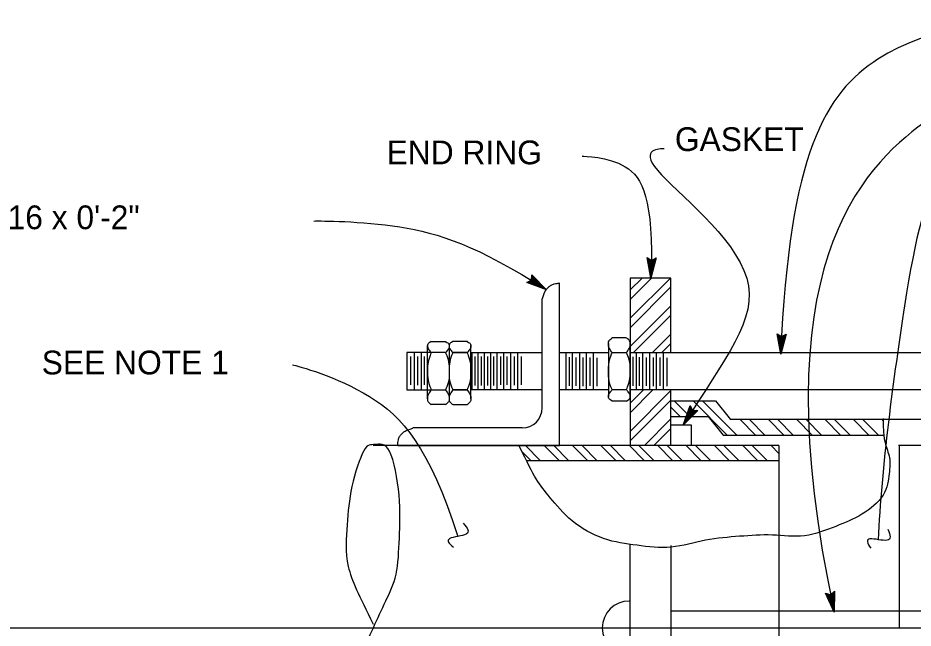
# Model space of a CAD drawing. Extents: x -894 to 866, y -472 to 714.
# Drawn here: x -532.5 to -268.7, y -77.3 to 102.6 of the extents above; entities that cross this region are included whole.
import ezdxf

# ---------------------------------------------------------------- set-up
doc = ezdxf.new("R2010")
doc.units = 0
for name, color, linetype in [('56 Stage 3 Anno', 7, 'Continuous'), ('57 Undefined', 7, 'Continuous'), ('60 Nongeo Data', 7, 'Continuous')]:
    doc.layers.add(name, color=color, linetype=linetype)

msp = doc.modelspace()

# ---------------------------------------------------------------- linework, layer by layer
at = {"layer": '56 Stage 3 Anno'}
for p, q in [((-345.95, 25.92), (-347.08, 31.96)), ((-347.08, 31.96), (-347.08, 31.96)), ((-347.08, 31.96), (-345.78, 31.11)), ((-345.91, 27.31), (-346.73, 31.71)), ((-344.41, 31.87), (-345.95, 25.92)), ((-344.78, 31.66), (-345.91, 27.29)), ((-345.78, 31.11), (-344.41, 31.87)), ((-344.41, 31.87), (-344.41, 31.87)), ((-345.86, 28.68), (-346.39, 31.52)), ((-345.81, 30.06), (-346.04, 31.27)), ((-345.14, 31.44), (-345.86, 28.68)), ((-345.49, 31.28), (-345.81, 30.06)), ((-381.15, 25.27), (-381.1, 26.83)), ((-381.11, 26.42), (-377.94, 23.2)), ((-381.1, 26.83), (-381.1, 26.83)), ((-381.1, 26.83), (-376.78, 22.45)), ((-382.54, 24.59), (-381.15, 25.27)), ((-376.78, 22.45), (-382.54, 24.59)), ((-382.54, 24.59), (-382.54, 24.59)), ((-377.95, 23.2), (-382.15, 24.76)), ((-379.1, 23.95), (-381.81, 24.96)), ((-380.26, 24.7), (-381.42, 25.13)), ((-381.15, 25.6), (-380.26, 24.7)), ((-381.11, 25.99), (-379.1, 23.95)), ((-345.95, 25.92), (-345.95, 25.92)), ((-376.78, 22.45), (-376.78, 22.45)), ((-307.72, 3.45), (-308.78, 9.51)), ((-308.78, 9.51), (-308.78, 9.51)), ((-308.78, 9.51), (-307.49, 8.65)), ((-307.66, 4.84), (-308.44, 9.25)), ((-307.59, 6.21), (-308.1, 9.06)), ((-307.53, 7.59), (-307.75, 8.81)), ((-306.12, 9.39), (-307.72, 3.45)), ((-306.48, 9.19), (-307.66, 4.83)), ((-306.85, 8.97), (-307.59, 6.21)), ((-307.21, 8.81), (-307.53, 7.59)), ((-307.49, 8.65), (-306.12, 9.39)), ((-306.12, 9.39), (-306.12, 9.39)), ((-307.72, 3.45), (-307.72, 3.45)), ((-336.43, -17.5), (-334.43, -11.69)), ((-332.16, -13.09), (-336.43, -17.5)), ((-335.71, -16.31), (-334.25, -12.08)), ((-332.57, -13.08), (-335.71, -16.33)), ((-334.99, -15.15), (-334.05, -12.41)), ((-333, -13.1), (-334.99, -15.15)), ((-334.43, -11.69), (-334.43, -11.69)), ((-334.43, -11.69), (-333.72, -13.07)), ((-334.27, -13.97), (-333.86, -12.8)), ((-333.39, -13.07), (-334.27, -13.97)), ((-333.72, -13.07), (-332.16, -13.09)), ((-332.16, -13.09), (-332.16, -13.09)), ((-336.43, -17.5), (-336.43, -17.5)), ((-291.96, -72.56), (-294.52, -66.98)), ((-294.52, -66.98), (-294.52, -66.98)), ((-294.52, -66.98), (-293.06, -67.48)), ((-292.26, -71.2), (-294.12, -67.13)), ((-292.54, -69.86), (-293.75, -67.23)), ((-292.83, -68.51), (-293.35, -67.38)), ((-293.06, -67.48), (-291.91, -66.41)), ((-292.82, -67.25), (-292.83, -68.51)), ((-292.52, -67), (-292.54, -69.86)), ((-292.22, -66.7), (-292.25, -71.21)), ((-291.91, -66.41), (-291.96, -72.56)), ((-291.91, -66.41), (-291.91, -66.41)), ((-291.96, -72.56), (-291.96, -72.56)), ((-787.92, -77.23), (-137.14, -77.23))]:
    msp.add_line(p, q, dxfattribs=at)
for points in [[(-240.07, 102.64), (-243.1, 102.49), (-284.01, 98.19), (-305.14, 62.9), (-307.72, 3.45)], [(-240.53, 82.71), (-242.26, 82.76), (-253.04, 87.35), (-313.91, 29.38), (-291.96, -72.56)], [(-342.06, 63.99), (-343.2, 64.06), (-355.81, 64.31), (-304.02, 25.03), (-324.32, 2.28), (-336.43, -17.5)], [(-240.07, 63.71), (-241.18, 63.76), (-262.69, 64.09), (-270.65, 25.24), (-278.13, -30.52), (-278.99, -51.24)], [(-366.28, 61.83), (-365.69, 61.85), (-351.63, 61.85), (-345.17, 49.37), (-345.95, 25.92)], [(-445.28, 42.74), (-443.25, 42.79), (-419.71, 42.79), (-397.3, 35.59), (-376.78, 22.45)], [(-451.65, 0.36), (-450.02, -0.01), (-427.13, -6.11), (-411.38, -23.81), (-402.91, -50.3)], [(-401.33, -46.38), (-399.91, -47.84), (-398.72, -50.02), (-406.98, -50.55), (-405.59, -52.35), (-404.12, -53.45)], [(-276.15, -48.1), (-275.32, -49.97), (-274.96, -52.42), (-282.9, -50.07), (-282.21, -52.24), (-281.2, -53.78)]]:
    msp.add_open_spline(points, degree=3, dxfattribs=at)
at = {"layer": '60 Nongeo Data'}
for p, q in [((-372.96, -23.49), (-372.96, 24.33)), ((-340.06, 25.93), (-352.12, 25.93)), ((-352.12, 25.93), (-352.12, -23.49)), ((-352.12, 22.41), (-348.6, 25.93)), ((-352.12, 19.62), (-345.82, 25.93)), ((-352.12, 14.06), (-340.25, 25.93)), ((-340.06, 3.93), (-340.06, 25.93)), ((-352.12, 11.27), (-340.06, 23.34)), ((-377.99, -12.33), (-377.99, 19.82)), ((-352.12, 5.71), (-340.06, 17.77)), ((-351.11, 3.93), (-340.06, 14.99)), ((-355.29, 8.27), (-357.45, 8.27)), ((-353.23, 8.27), (-355.29, 8.27)), ((-352.12, 8.32), (-352.12, -10.33)), ((-345.55, 3.93), (-340.06, 9.42)), ((-411.86, -9.74), (-411.86, 6.02)), ((-410.81, 7.19), (-406.51, 7.19)), ((-405.45, 5.96), (-405.43, -9.76)), ((-400.05, 7.19), (-404.36, 7.19)), ((-399.01, -9.74), (-399.01, 6.02)), ((-358.52, 6.6), (-358.52, -9.15)), ((-352.12, -9.09), (-352.09, 6.63)), ((-342.76, 3.93), (-340.06, 6.63)), ((-417.93, 3.93), (-417.93, -7.04)), ((-406.94, 3.93), (-417.93, 3.93)), ((-416.87, 2.81), (-416.87, -5.52)), ((-415.78, 3.9), (-415.78, -7.09)), ((-414.81, 2.76), (-414.81, -5.63)), ((-413.72, 3.9), (-413.72, -7.09)), ((-412.7, -5.58), (-412.7, 2.81)), ((-406.49, 3.93), (-410.78, 3.93)), ((-404.38, 3.93), (-400.09, 3.93)), ((-400.11, 3.93), (-404.38, 3.93)), ((-399.01, 3.93), (-378.17, 3.93)), ((-398.78, 3.9), (-398.78, -7.09)), ((-397.86, 2.76), (-397.86, -5.74)), ((-396.94, 3.9), (-396.94, -7.09)), ((-396.02, 2.76), (-396.02, -5.74)), ((-395.1, 3.9), (-395.1, -7.09)), ((-394.18, 2.76), (-394.18, -5.74)), ((-393.26, 3.9), (-393.26, -7.09)), ((-392.34, 2.76), (-392.34, -5.74)), ((-391.42, 3.9), (-391.42, -7.09)), ((-390.34, 2.76), (-390.34, -5.58)), ((-389.37, -7.09), (-389.37, 3.9)), ((-388.34, -5.58), (-388.34, 2.81)), ((-387.31, 3.9), (-387.31, -7.09)), ((-386.23, 2.76), (-386.23, -5.63)), ((-385.25, 3.9), (-385.25, -7.09)), ((-384.17, 2.81), (-384.17, -5.52)), ((-372.96, 3.93), (-358.52, 3.93)), ((-370.93, -7.01), (-370.93, 3.98)), ((-369.09, -7.01), (-369.09, 3.98)), ((-367.03, 3.98), (-367.03, -7.01)), ((-364.97, -7.01), (-364.97, 3.98)), ((-362.92, -7.01), (-362.92, 3.98)), ((-357.42, 3.96), (-353.18, 3.96)), ((-357.4, 3.93), (-353.17, 3.93)), ((-352.1, 3.93), (-340.06, 3.93)), ((-351.23, -5.87), (-351.23, 2.72)), ((-350.24, -7.01), (-350.24, 3.98)), ((-348.4, -7.01), (-348.4, 3.98)), ((-346.35, 3.98), (-346.35, -7.01)), ((-344.29, -7.01), (-344.29, 3.98)), ((-342.23, -7.01), (-342.23, 3.98)), ((-340.06, 4.09), (-340.22, 3.93)), ((-340.06, 3.93), (-292.35, 3.93)), ((-292.35, 3.93), (-244.64, 3.93)), ((-370.01, -5.87), (-370.01, 2.63)), ((-368, -5.87), (-368, 2.47)), ((-366, 2.47), (-366, -5.92)), ((-363.89, -5.87), (-363.89, 2.52)), ((-361.83, -5.92), (-361.83, 2.41)), ((-349.32, -5.87), (-349.32, 2.63)), ((-347.32, -5.87), (-347.32, 2.47)), ((-345.32, 2.47), (-345.32, -5.92)), ((-343.21, -5.87), (-343.21, 2.52)), ((-341.15, -5.92), (-341.15, 2.41)), ((-417.93, -7.04), (-406.94, -7.04)), ((-410.74, -7.09), (-406.52, -7.09)), ((-404.36, -7.04), (-400.13, -7.04)), ((-400.13, -7.09), (-404.35, -7.09)), ((-378.17, -7.04), (-399.01, -7.04)), ((-358.52, -7.04), (-372.96, -7.04)), ((-353.15, -7.06), (-357.45, -7.06)), ((-353.18, -7.04), (-357.4, -7.04)), ((-351.88, -7.04), (-352.12, -7.28)), ((-244.64, -7.04), (-352.12, -7.04)), ((-352.12, -11), (-348.16, -7.04)), ((-352.12, -13.78), (-345.38, -7.04)), ((-352.12, -19.35), (-340.06, -7.28)), ((-340.06, -23.49), (-340.06, -7.04)), ((-357.48, -10.33), (-353.18, -10.33)), ((-352.12, -22.13), (-340.06, -10.07)), ((-340.06, -10.33), (-326.9, -10.33)), ((-339.1, -10.33), (-334.54, -14.89)), ((-333.53, -10.33), (-323.48, -20.37)), ((-330.75, -10.33), (-320.7, -20.37)), ((-326.9, -10.33), (-322.51, -15.81)), ((-408.62, -11.4), (-410.78, -11.4)), ((-406.56, -11.4), (-408.62, -11.4)), ((-404.3, -11.4), (-402.25, -11.4)), ((-402.25, -11.4), (-400.08, -11.4)), ((-340.06, -12.15), (-337.32, -14.89)), ((-347.91, -23.49), (-340.06, -15.64)), ((-340, -14.89), (-340.06, -14.82)), ((-340.06, -14.89), (-329.09, -14.89)), ((-329.09, -14.89), (-324.7, -20.37)), ((-261.09, -15.81), (-322.51, -15.81)), ((-319.7, -15.81), (-315.13, -20.37)), ((-316.91, -15.81), (-312.35, -20.37)), ((-311.34, -15.81), (-306.78, -20.37)), ((-308.56, -15.81), (-304, -20.37)), ((-302.99, -15.81), (-298.43, -20.37)), ((-300.21, -15.81), (-295.65, -20.37)), ((-294.64, -15.81), (-290.08, -20.37)), ((-291.86, -15.81), (-287.29, -20.37)), ((-286.29, -15.81), (-281.73, -20.37)), ((-283.51, -15.81), (-278.94, -20.37)), ((-277.94, -15.81), (-277.46, -16.29)), ((-277.61, -15.81), (-277.49, -15.98)), ((-383.95, -18.28), (-416.1, -18.28)), ((-345.13, -23.49), (-340.06, -18.42)), ((-333.98, -17.5), (-340.06, -17.5)), ((-333.98, -23.44), (-333.98, -17.5)), ((-324.7, -20.37), (-277.24, -20.37)), ((-352.12, -23.49), (-427.8, -23.49)), ((-420.61, -23.49), (-372.96, -23.49)), ((-308.29, -23.49), (-384.82, -23.49)), ((-382.96, -23.49), (-378.57, -27.88)), ((-377.39, -23.49), (-373, -27.88)), ((-374.61, -23.49), (-370.22, -27.88)), ((-369.04, -23.49), (-364.65, -27.88)), ((-366.25, -23.49), (-361.87, -27.88)), ((-360.69, -23.49), (-356.3, -27.88)), ((-357.9, -23.49), (-353.52, -27.88)), ((-352.33, -23.49), (-347.95, -27.88)), ((-349.55, -23.49), (-345.16, -27.88)), ((-343.98, -23.49), (-339.6, -27.88)), ((-341.2, -23.49), (-336.81, -27.88)), ((-340.06, -23.27), (-340.28, -23.49)), ((-335.63, -23.49), (-331.25, -27.88)), ((-332.85, -23.49), (-328.46, -27.88)), ((-327.28, -23.49), (-322.89, -27.88)), ((-324.5, -23.49), (-320.11, -27.88)), ((-318.93, -23.49), (-314.54, -27.88)), ((-316.14, -23.49), (-311.76, -27.88)), ((-310.58, -23.49), (-308.29, -25.78)), ((-308.29, -23.49), (-308.29, -49.93)), ((-273.04, -23.33), (-231.77, -23.33)), ((-272.77, -23.33), (-272.77, -77.08)), ((-383.91, -25.32), (-381.36, -27.88)), ((-382.65, -27.88), (-308.29, -27.88)), ((-308.29, -49.93), (-308.29, -104.53)), ((-352.12, -101.91), (-352.12, -52.55)), ((-340.06, -52.95), (-340.06, -101.51)), ((-243.92, -72.34), (-340.25, -72.34))]:
    msp.add_line(p, q, dxfattribs=at)
for centre, radius, start, end in [((-383.95, -12.33), 5.95, 270, 0), ((-352.37, -77.26), 7.94, 90, 270)]:
    msp.add_arc(centre, radius, start, end, dxfattribs=at)
for points in [[(-372.82, 24.33), (-373.08, 24.32), (-373.33, 24.3), (-373.59, 24.27), (-374.55, 24.16), (-375.54, 23.79), (-376.23, 23.17), (-377.16, 22.35), (-377.58, 21.08), (-377.99, 19.82)], [(-357.4, 3.91), (-357.4, 3.92), (-357.4, 3.92), (-357.4, 3.92), (-357.4, 3.92), (-357.4, 3.92), (-357.4, 3.92), (-357.4, 3.92), (-358.55, 5.65), (-358.48, 6.74), (-358.43, 7.42), (-357.9, 7.85), (-357.37, 8.28)], [(-353.15, -10.34), (-352.61, -9.97), (-352.06, -9.61), (-352.09, -9.01), (-352.13, -8.23), (-353.18, -7.04), (-353.18, -7.04), (-353.18, -7.04), (-353.18, -7.04), (-353.18, -7.04), (-353.18, -7.04), (-352.09, -4.37), (-352.07, -1.71), (-352.04, 1.11), (-353.18, 3.92), (-353.18, 3.92), (-353.18, 3.92), (-353.18, 3.92), (-353.18, 3.92), (-353.18, 3.92), (-352.02, 5.65), (-352.09, 6.74), (-352.14, 7.42), (-352.67, 7.85), (-353.2, 8.28)], [(-410.76, 7.21), (-411.3, 6.84), (-411.84, 6.47), (-411.81, 5.88), (-411.77, 5.09), (-410.73, 3.9), (-410.73, 3.9), (-410.73, 3.9), (-410.73, 3.9), (-410.73, 3.9), (-410.73, 3.9), (-411.81, 1.24), (-411.84, -1.43), (-411.87, -4.11), (-410.84, -6.79), (-410.74, -7.04)], [(-406.48, 7.21), (-405.94, 6.84), (-405.4, 6.47), (-405.43, 5.88), (-405.46, 5.09), (-406.51, 3.9), (-406.51, 3.9), (-406.51, 3.9), (-406.51, 3.9), (-406.51, 3.9), (-406.51, 3.9), (-405.43, 1.24), (-405.4, -1.43), (-405.37, -4.24), (-406.51, -7.06), (-406.51, -7.06), (-406.51, -7.06), (-406.51, -7.06), (-406.51, -7.06), (-406.51, -7.06), (-405.35, -8.79), (-405.43, -9.87), (-405.47, -10.56), (-406, -10.99), (-406.54, -11.42)], [(-404.38, 7.21), (-404.93, 6.84), (-405.47, 6.47), (-405.44, 5.88), (-405.4, 5.09), (-404.36, 3.9), (-404.36, 3.9), (-404.36, 3.9), (-404.36, 3.9), (-404.36, 3.9), (-404.36, 3.9), (-405.44, 1.24), (-405.47, -1.43), (-405.5, -4.24), (-404.36, -7.06), (-404.36, -7.06), (-404.36, -7.06), (-404.36, -7.06), (-404.36, -7.06), (-404.36, -7.06), (-405.51, -8.79), (-405.44, -9.87), (-405.39, -10.56), (-404.86, -10.99), (-404.33, -11.42)], [(-400.11, 7.21), (-399.57, 6.84), (-399.02, 6.47), (-399.05, 5.88), (-399.09, 5.09), (-400.14, 3.9), (-400.14, 3.9), (-400.14, 3.9), (-400.14, 3.9), (-400.14, 3.9), (-400.14, 3.9), (-399.05, 1.24), (-399.03, -1.43), (-399, -4.11), (-400.03, -6.79), (-400.13, -7.04)], [(-357.42, -10.34), (-357.97, -9.97), (-358.51, -9.61), (-358.48, -9.01), (-358.44, -8.23), (-357.4, -7.04), (-357.4, -7.04), (-357.4, -7.04), (-357.4, -7.04), (-357.4, -7.04), (-357.4, -7.04), (-358.48, -4.37), (-358.51, -1.71), (-358.54, 0.97), (-357.5, 3.66), (-357.4, 3.91)], [(-410.74, -7.05), (-410.73, -7.05), (-410.73, -7.06), (-410.73, -7.06), (-410.73, -7.06), (-410.73, -7.06), (-410.73, -7.06), (-410.73, -7.06), (-411.88, -8.79), (-411.81, -9.87), (-411.77, -10.56), (-411.23, -10.99), (-410.7, -11.42)], [(-400.13, -7.05), (-400.13, -7.05), (-400.14, -7.06), (-400.14, -7.06), (-400.14, -7.06), (-400.14, -7.06), (-400.14, -7.06), (-400.14, -7.06), (-398.98, -8.79), (-399.05, -9.87), (-399.1, -10.56), (-399.63, -10.99), (-400.16, -11.42)], [(-277.48, -15.47), (-277.5, -16.35), (-277.53, -17.22), (-277.48, -18.11), (-277.25, -22.56), (-275.28, -27.11), (-275.72, -31.31), (-276.45, -38.27), (-283.79, -44.25), (-291.13, -47.15), (-300.67, -50.94), (-310.18, -49.51), (-319.73, -50.23), (-329.85, -51), (-340.01, -54.18), (-350.1, -52.88), (-359.94, -51.6), (-369.71, -46.06), (-376.06, -38.35), (-379.77, -33.86), (-382.32, -28.62), (-384.87, -23.39)], [(-420.61, -23.49), (-420.59, -23.24), (-420.58, -22.98), (-420.55, -22.72), (-420.44, -21.76), (-420.07, -20.78), (-419.45, -20.08), (-418.63, -19.16), (-417.36, -18.74), (-416.1, -18.32)], [(-427.8, -130.97), (-431.81, -121.54), (-435.82, -112.12), (-435.48, -102.46), (-435.17, -93.83), (-431.38, -85.02), (-427.8, -77.23), (-424.08, -69.13), (-420.58, -62.13), (-420.12, -50.91), (-419.64, -38.93), (-422.62, -22.13), (-427.75, -23.59), (-430.28, -22.62), (-434.71, -35.99), (-435.48, -46.52), (-436.39, -59.07), (-432.09, -67.6), (-427.8, -76.13)]]:
    msp.add_open_spline(points, degree=3, dxfattribs=at)

# ---------------------------------------------------------------- texts
at = {"layer": '57 Undefined'}
for s, p in [('GASKET', (-338.91, 63.38)), ('END RING', (-423.87, 59.48)), ('L3 x 3 x 3/16 x 0\'-2"', (-578.77, 40.33)), ('SEE NOTE 1', (-525.52, -2.49))]:
    msp.add_text(s, height=7, dxfattribs=at).set_placement(p)

doc.saveas('drawing.dxf')
